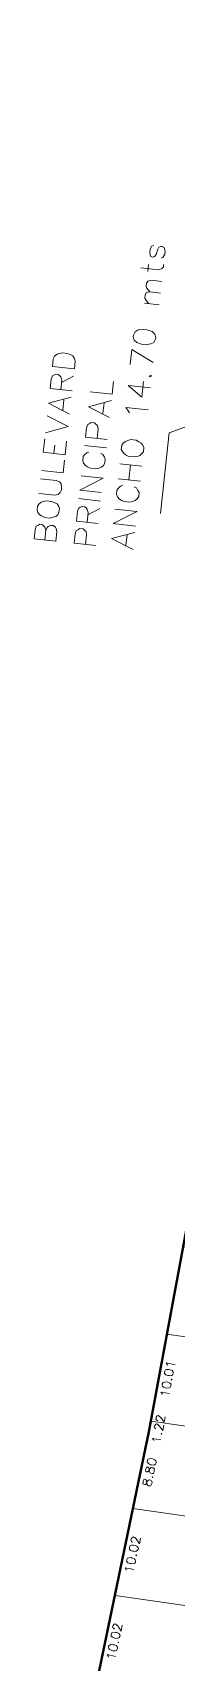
# Model space of a CAD drawing. Header units: metres. Extents: x -977055 to 805873, y -1033982 to 242021.
# Drawn here: x 2380.4 to 2396.6, y 828 to 1012.5 of the extents above; entities that cross this region are included whole.
import ezdxf

# ---------------------------------------------------------------- set-up
doc = ezdxf.new("R2010")
doc.units = ezdxf.units.M
for name, color, linetype in [('PDF_COTAS', 7, 'Continuous'), ('PDF_LOTES', 7, 'Continuous'), ('PDF_Poligono Ceres', 7, 'Continuous'), ('PDF_texto', 7, 'Continuous')]:
    doc.layers.add(name, color=color, linetype=linetype)

# ---------------------------------------------------------------- blocks, each defined once
blk = doc.blocks.new('CALLE')
at = {"layer": 'PDF_COTAS', "lineweight": 9}
for points in [[(-183.611232, 10.922688), (-183.52656, 10.965024), (-183.399552, 11.049696), (-183.484224, 10.287648)], [(-181.028736, 10.626336), (-181.028736, 10.668672), (-180.9864, 10.753344), (-180.944064, 10.79568), (-180.859392, 10.838016), (-180.732384, 10.79568), (-180.647712, 10.753344), (-180.605376, 10.711008), (-180.56304, 10.626336), (-180.605376, 10.541664), (-180.647712, 10.499328), (-180.732384, 10.37232), (-181.155744, 10.033632), (-180.605376, 9.991296)], [(-175.652064, 10.16064), (-175.567392, 10.16064), (-175.440384, 10.287648), (-175.525056, 9.483264)], [(-173.069568, 9.864288), (-173.069568, 9.906624), (-173.027232, 9.94896), (-172.984896, 9.991296), (-172.900224, 10.033632), (-172.73088, 9.991296), (-172.688544, 9.94896), (-172.646208, 9.906624), (-172.603872, 9.821952), (-172.603872, 9.779616), (-172.646208, 9.694944), (-172.73088, 9.567936), (-173.15424, 9.229248), (-172.646208, 9.186912)], [(-163.755648, 8.932896), (-163.670976, 8.975232), (-163.586304, 9.10224), (-163.62864, 8.297856)], [(-162.697248, 8.848224), (-162.654912, 8.932896), (-162.612576, 8.975232), (-162.527904, 9.017568), (-162.400896, 8.975232), (-162.316224, 8.932896), (-162.273888, 8.89056), (-162.231552, 8.848224), (-162.273888, 8.763552), (-162.316224, 8.67888), (-162.400896, 8.594208), (-162.78192, 8.213184), (-162.273888, 8.170848)], [(-161.9352, 8.763552), (-161.9352, 8.805888), (-161.892864, 8.89056), (-161.850528, 8.932896), (-161.765856, 8.932896), (-161.638848, 8.932896), (-161.554176, 8.89056), (-161.51184, 8.848224), (-161.469504, 8.763552), (-161.51184, 8.67888), (-161.554176, 8.636544), (-161.638848, 8.509536), (-162.019872, 8.170848), (-161.51184, 8.128512)], [(-159.564384, 8.636544), (-159.479712, 8.636544), (-159.352704, 8.763552), (-159.39504, 7.959168)], [(-156.897216, 8.424864), (-156.812544, 8.4672), (-156.685536, 8.551872), (-156.770208, 7.747488)]]:
    blk.add_lwpolyline(points, dxfattribs=at)
for points in [[(-182.722176, 11.00736), (-182.849184, 10.965024), (-182.933856, 10.880352), (-182.976192, 10.668672), (-183.018528, 10.584), (-182.976192, 10.37232), (-182.933856, 10.245312), (-182.806848, 10.202976), (-182.722176, 10.202976), (-182.595168, 10.245312), (-182.510496, 10.329984), (-182.46816, 10.499328), (-182.46816, 10.626336), (-182.46816, 10.838016), (-182.552832, 10.965024), (-182.637504, 11.00736)], [(-181.579104, 10.880352), (-181.706112, 10.880352), (-181.790784, 10.753344), (-181.83312, 10.584), (-181.875456, 10.456992), (-181.83312, 10.245312), (-181.790784, 10.16064), (-181.663776, 10.075968), (-181.579104, 10.075968), (-181.494432, 10.118304), (-181.40976, 10.202976), (-181.325088, 10.414656), (-181.325088, 10.499328), (-181.325088, 10.711008), (-181.40976, 10.838016), (-181.494432, 10.880352)], [(-182.214144, 10.202976), (-182.214144, 10.16064), (-182.171808, 10.16064)], [(-174.763008, 10.202976), (-174.84768, 10.202976), (-174.974688, 10.075968), (-175.017024, 9.906624), (-175.017024, 9.779616), (-175.017024, 9.567936), (-174.932352, 9.440928), (-174.84768, 9.398592), (-174.763008, 9.398592), (-174.636, 9.440928), (-174.551328, 9.5256), (-174.508992, 9.73728), (-174.466656, 9.821952), (-174.508992, 10.033632), (-174.551328, 10.16064), (-174.678336, 10.202976)], [(-174.21264, 9.440928), (-174.254976, 9.398592), (-174.21264, 9.356256), (-174.170304, 9.398592)], [(-173.619936, 10.075968), (-173.746944, 10.075968), (-173.831616, 9.94896), (-173.873952, 9.779616), (-173.873952, 9.652608), (-173.873952, 9.483264), (-173.78928, 9.356256), (-173.704608, 9.31392), (-173.619936, 9.271584), (-173.492928, 9.31392), (-173.408256, 9.440928), (-173.36592, 9.610272), (-173.323584, 9.73728), (-173.36592, 9.906624), (-173.408256, 10.033632), (-173.535264, 10.075968)], [(-167.608224, 9.483264), (-167.735232, 9.483264), (-167.777568, 9.398592), (-167.777568, 9.31392), (-167.777568, 9.229248), (-167.692896, 9.186912), (-167.523552, 9.144576), (-167.43888, 9.10224), (-167.354208, 9.017568), (-167.311872, 8.932896), (-167.354208, 8.805888), (-167.396544, 8.763552), (-167.43888, 8.721216), (-167.565888, 8.67888), (-167.692896, 8.721216), (-167.819904, 8.763552), (-167.86224, 8.805888), (-167.86224, 8.89056), (-167.86224, 8.975232), (-167.819904, 9.059904), (-167.735232, 9.144576), (-167.608224, 9.144576), (-167.481216, 9.186912), (-167.396544, 9.229248), (-167.354208, 9.271584), (-167.311872, 9.356256), (-167.354208, 9.440928), (-167.481216, 9.483264)], [(-166.465152, 9.398592), (-166.59216, 9.356256), (-166.634496, 9.271584), (-166.634496, 9.229248), (-166.634496, 9.144576), (-166.549824, 9.10224), (-166.422816, 9.017568), (-166.295808, 8.975232), (-166.211136, 8.89056), (-166.211136, 8.805888), (-166.211136, 8.721216), (-166.253472, 8.636544), (-166.295808, 8.594208), (-166.422816, 8.594208), (-166.549824, 8.594208), (-166.676832, 8.636544), (-166.719168, 8.67888), (-166.719168, 8.763552), (-166.719168, 8.89056), (-166.676832, 8.932896), (-166.59216, 9.017568), (-166.465152, 9.059904), (-166.338144, 9.059904), (-166.253472, 9.10224), (-166.211136, 9.186912), (-166.211136, 9.229248), (-166.211136, 9.31392), (-166.338144, 9.356256)], [(-165.703104, 9.31392), (-165.787776, 9.271584), (-165.872448, 9.186912), (-165.95712, 8.975232), (-165.95712, 8.89056), (-165.95712, 8.67888), (-165.872448, 8.551872), (-165.74544, 8.509536), (-165.703104, 8.509536), (-165.576096, 8.551872), (-165.491424, 8.636544), (-165.449088, 8.805888), (-165.406752, 8.932896), (-165.449088, 9.144576), (-165.491424, 9.271584), (-165.618432, 9.31392)], [(-167.057856, 8.721216), (-167.100192, 8.67888), (-167.057856, 8.636544), (-167.01552, 8.67888)], [(-163.078272, 8.340192), (-163.120608, 8.297856), (-163.078272, 8.25552), (-163.035936, 8.297856)], [(-158.675328, 8.721216), (-158.802336, 8.67888), (-158.887008, 8.551872), (-158.929344, 8.382528), (-158.929344, 8.25552), (-158.887008, 8.086176), (-158.844672, 7.959168), (-158.717664, 7.916832), (-158.632992, 7.916832), (-158.54832, 7.916832), (-158.463648, 8.04384), (-158.378976, 8.213184), (-158.378976, 8.340192), (-158.421312, 8.551872), (-158.463648, 8.636544), (-158.590656, 8.721216)], [(-158.12496, 7.959168), (-158.167296, 7.916832), (-158.12496, 7.874496), (-158.082624, 7.916832)], [(-157.532256, 8.636544), (-157.659264, 8.594208), (-157.743936, 8.4672), (-157.786272, 8.297856), (-157.786272, 8.170848), (-157.786272, 8.001504), (-157.7016, 7.874496), (-157.574592, 7.83216), (-157.532256, 7.83216), (-157.405248, 7.83216), (-157.320576, 7.959168), (-157.27824, 8.128512), (-157.235904, 8.25552), (-157.27824, 8.4672), (-157.320576, 8.551872), (-157.447584, 8.594208)]]:
    blk.add_lwpolyline(points, close=True, dxfattribs=at)
at = {"layer": 'PDF_LOTES', "lineweight": 20}
for points in [[(-83.232576, 27.433728), (-82.936224, 27.349056), (-82.851552, 27.264384), (-82.724544, 27.052704), (-82.724544, 26.798688), (-82.851552, 26.587008), (-82.936224, 26.502336), (-83.232576, 26.417664), (-84.079296, 26.417664), (-84.079296, 28.407456), (-83.232576, 28.407456), (-82.936224, 28.322784), (-82.851552, 28.195776), (-82.724544, 28.026432), (-82.724544, 27.814752), (-82.851552, 27.645408), (-82.936224, 27.560736), (-83.232576, 27.433728), (-84.079296, 27.433728)], [(-79.972704, 28.407456), (-79.972704, 26.968032), (-79.888032, 26.67168), (-79.676352, 26.502336), (-79.422336, 26.417664), (-79.210656, 26.417664), (-78.914304, 26.502336), (-78.74496, 26.67168), (-78.660288, 26.968032), (-78.660288, 28.407456)], [(-77.89824, 28.407456), (-77.89824, 26.417664), (-76.755168, 26.417664)], [(-75.019392, 26.417664), (-76.247136, 26.417664), (-76.247136, 28.407456), (-75.019392, 28.407456)], [(-74.469024, 28.407456), (-73.706976, 26.417664), (-72.944928, 28.407456)], [(-72.563904, 26.417664), (-71.801856, 28.407456), (-71.039808, 26.417664)], [(-70.447104, 26.417664), (-70.447104, 28.407456), (-69.600384, 28.407456), (-69.304032, 28.322784), (-69.21936, 28.195776), (-69.134688, 28.026432), (-69.134688, 27.814752), (-69.21936, 27.645408), (-69.304032, 27.560736), (-69.600384, 27.433728), (-70.447104, 27.433728)], [(-76.247136, 27.433728), (-75.485088, 27.433728)], [(-72.267552, 27.052704), (-71.33616, 27.052704)], [(-69.812064, 27.433728), (-69.134688, 26.417664)], [(-84.079296, 22.776768), (-84.079296, 24.76656), (-83.232576, 24.76656), (-82.936224, 24.681888), (-82.851552, 24.55488), (-82.724544, 24.385536), (-82.724544, 24.089184), (-82.851552, 23.91984), (-82.936224, 23.792832), (-83.232576, 23.70816), (-84.079296, 23.70816)], [(-82.089504, 22.776768), (-82.089504, 24.76656), (-81.200448, 24.76656), (-80.946432, 24.681888), (-80.819424, 24.55488), (-80.734752, 24.385536), (-80.734752, 24.173856), (-80.819424, 24.004512), (-80.946432, 23.91984), (-81.200448, 23.792832), (-82.089504, 23.792832)], [(-81.412128, 23.792832), (-80.734752, 22.776768)], [(-80.057376, 22.776768), (-80.057376, 24.76656)], [(-79.295328, 22.776768), (-79.295328, 24.76656), (-77.982912, 22.776768), (-77.982912, 24.76656)], [(-75.78144, 24.300864), (-75.866112, 24.470208), (-76.077792, 24.681888), (-76.247136, 24.76656), (-76.62816, 24.76656), (-76.83984, 24.681888), (-77.009184, 24.470208), (-77.136192, 24.300864), (-77.220864, 24.004512), (-77.220864, 23.538816), (-77.136192, 23.242464), (-77.009184, 23.030784), (-76.83984, 22.86144), (-76.62816, 22.776768), (-76.247136, 22.776768), (-76.077792, 22.86144), (-75.866112, 23.030784), (-75.78144, 23.242464)], [(-75.231072, 22.776768), (-75.231072, 24.76656)], [(-74.469024, 22.776768), (-74.469024, 24.76656), (-73.622304, 24.76656), (-73.325952, 24.681888), (-73.24128, 24.55488), (-73.114272, 24.385536), (-73.114272, 24.089184), (-73.24128, 23.91984), (-73.325952, 23.792832), (-73.622304, 23.70816), (-74.469024, 23.70816)], [(-72.479232, 22.776768), (-71.717184, 24.76656), (-70.955136, 22.776768)], [(-70.362432, 24.76656), (-70.362432, 22.776768), (-69.21936, 22.776768)], [(-72.18288, 23.411808), (-71.209152, 23.411808)], [(-84.079296, 19.389888), (-83.317248, 21.422016), (-82.5552, 19.389888)], [(-81.962496, 19.389888), (-81.962496, 21.422016), (-80.65008, 19.389888), (-80.65008, 21.422016)], [(-78.448608, 20.913984), (-78.53328, 21.125664), (-78.74496, 21.295008), (-78.914304, 21.422016), (-79.295328, 21.422016), (-79.507008, 21.295008), (-79.676352, 21.125664), (-79.80336, 20.913984), (-79.888032, 20.659968), (-79.888032, 20.151936), (-79.80336, 19.89792), (-79.676352, 19.68624), (-79.507008, 19.516896), (-79.295328, 19.389888), (-78.914304, 19.389888), (-78.74496, 19.516896), (-78.53328, 19.68624), (-78.448608, 19.89792)], [(-77.89824, 19.389888), (-77.89824, 21.422016)], [(-76.543488, 21.422016), (-76.543488, 19.389888)], [(-71.886528, 21.040992), (-71.717184, 21.125664), (-71.420832, 21.422016), (-71.420832, 19.389888)], [(-69.43104, 19.389888), (-69.43104, 21.422016), (-70.362432, 20.067264), (-68.923008, 20.067264)], [(-67.52592, 21.422016), (-66.171168, 21.422016), (-67.144896, 19.389888)], [(-61.895232, 19.389888), (-61.895232, 20.74464)], [(-61.895232, 20.363616), (-61.59888, 20.659968), (-61.429536, 20.74464), (-61.133184, 20.74464), (-60.921504, 20.659968), (-60.836832, 20.363616), (-60.836832, 19.389888)], [(-60.836832, 20.363616), (-60.54048, 20.659968), (-60.371136, 20.74464), (-60.074784, 20.74464), (-59.90544, 20.659968), (-59.778432, 20.363616), (-59.778432, 19.389888)], [(-59.016384, 20.74464), (-58.381344, 20.74464)], [(-58.762368, 21.422016), (-58.762368, 19.770912), (-58.63536, 19.516896), (-58.466016, 19.389888), (-58.254336, 19.389888)], [(-56.645568, 20.448288), (-56.73024, 20.659968), (-57.026592, 20.74464), (-57.322944, 20.74464), (-57.619296, 20.659968), (-57.703968, 20.448288), (-57.619296, 20.278944), (-57.407616, 20.151936), (-56.94192, 20.067264), (-56.73024, 19.982592), (-56.645568, 19.770912), (-56.645568, 19.68624), (-56.73024, 19.516896), (-57.026592, 19.389888), (-57.322944, 19.389888), (-57.619296, 19.516896), (-57.703968, 19.68624)], [(-83.782944, 20.067264), (-82.851552, 20.067264)], [(-77.89824, 20.448288), (-76.543488, 20.448288)], [(-68.37264, 19.601568), (-68.457312, 19.516896), (-68.37264, 19.389888), (-68.287968, 19.516896)]]:
    blk.add_lwpolyline(points, dxfattribs=at)
for points in [[(-81.4968, 28.407456), (-81.70848, 28.322784), (-81.877824, 28.111104), (-81.962496, 27.94176), (-82.089504, 27.645408), (-82.089504, 27.179712), (-81.962496, 26.88336), (-81.877824, 26.67168), (-81.70848, 26.502336), (-81.4968, 26.417664), (-81.115776, 26.417664), (-80.946432, 26.502336), (-80.734752, 26.67168), (-80.65008, 26.88336), (-80.565408, 27.179712), (-80.565408, 27.645408), (-80.65008, 27.94176), (-80.734752, 28.111104), (-80.946432, 28.322784), (-81.115776, 28.407456)], [(-68.457312, 26.417664), (-68.457312, 28.407456), (-67.779936, 28.407456), (-67.52592, 28.322784), (-67.31424, 28.111104), (-67.229568, 27.94176), (-67.144896, 27.645408), (-67.144896, 27.179712), (-67.229568, 26.88336), (-67.31424, 26.67168), (-67.52592, 26.502336), (-67.779936, 26.417664)], [(-75.231072, 21.422016), (-75.400416, 21.295008), (-75.612096, 21.125664), (-75.696768, 20.913984), (-75.78144, 20.659968), (-75.78144, 20.151936), (-75.696768, 19.89792), (-75.612096, 19.68624), (-75.400416, 19.516896), (-75.231072, 19.389888), (-74.850048, 19.389888), (-74.638368, 19.516896), (-74.469024, 19.68624), (-74.384352, 19.89792), (-74.257344, 20.151936), (-74.257344, 20.659968), (-74.384352, 20.913984), (-74.469024, 21.125664), (-74.638368, 21.295008), (-74.850048, 21.422016)], [(-65.028096, 21.422016), (-65.324448, 21.295008), (-65.493792, 21.040992), (-65.6208, 20.53296), (-65.6208, 20.278944), (-65.493792, 19.770912), (-65.324448, 19.516896), (-65.028096, 19.389888), (-64.858752, 19.389888), (-64.5624, 19.516896), (-64.35072, 19.770912), (-64.266048, 20.278944), (-64.266048, 20.53296), (-64.35072, 21.040992), (-64.5624, 21.295008), (-64.858752, 21.422016)], [(-186.024384, 11.727072), (-178.02288, 10.922688), (-178.784928, -10.79568), (-186.786432, -10.541664)], [(-178.02288, 10.922688), (-170.063712, 10.16064), (-170.783424, -11.092032), (-178.784928, -10.79568)], [(-170.063712, 10.16064), (-163.035936, 9.440928), (-162.062208, 9.356256), (-162.78192, -11.346048), (-170.783424, -11.092032)], [(-162.062208, 9.356256), (-154.10304, 8.763552), (-154.780416, -11.600064), (-162.78192, -11.346048)], [(-154.10304, 8.763552), (-146.101536, 8.128512), (-146.778912, -11.896416), (-154.780416, -11.600064)]]:
    blk.add_lwpolyline(points, close=True, dxfattribs=at)
at = {"layer": 'PDF_Poligono Ceres', "lineweight": 40}
blk.add_lwpolyline([(-194.914944, 12.616128), (-163.035936, 9.440928), (-131.156928, 6.98544), (-107.364096, 4.064256), (-99.320256, 3.513888), (-82.470528, 2.75184), (-67.441248, 1.0584), (-46.738944, 0.254016), (-22.819104, 0.63504), (0, 0), (0.804384, -14.267232), (2.582496, -27.137376), (2.709504, -32.260032), (6.265728, -47.882016), (10.16064, -63.334656), (13.54752, -78.236928), (16.595712, -94.028256)], dxfattribs=at)
at = {"layer": 'PDF_texto', "lineweight": 9}
blk.add_lwpolyline([(-66.213504, 2.794176), (-73.283616, 17.273088), (-80.607744, 17.273088)], dxfattribs=at)

msp = doc.modelspace()

# ---------------------------------------------------------------- block references
at = {"xscale": 1.255773352820658, "yscale": 1.255773352820658, "zscale": 1.255773352820658, "rotation": 83.85573648860341}
msp.add_blockref('CALLE', (2427.15058, 1056.36283, 1015.371), dxfattribs=at)

doc.saveas('drawing.dxf')
